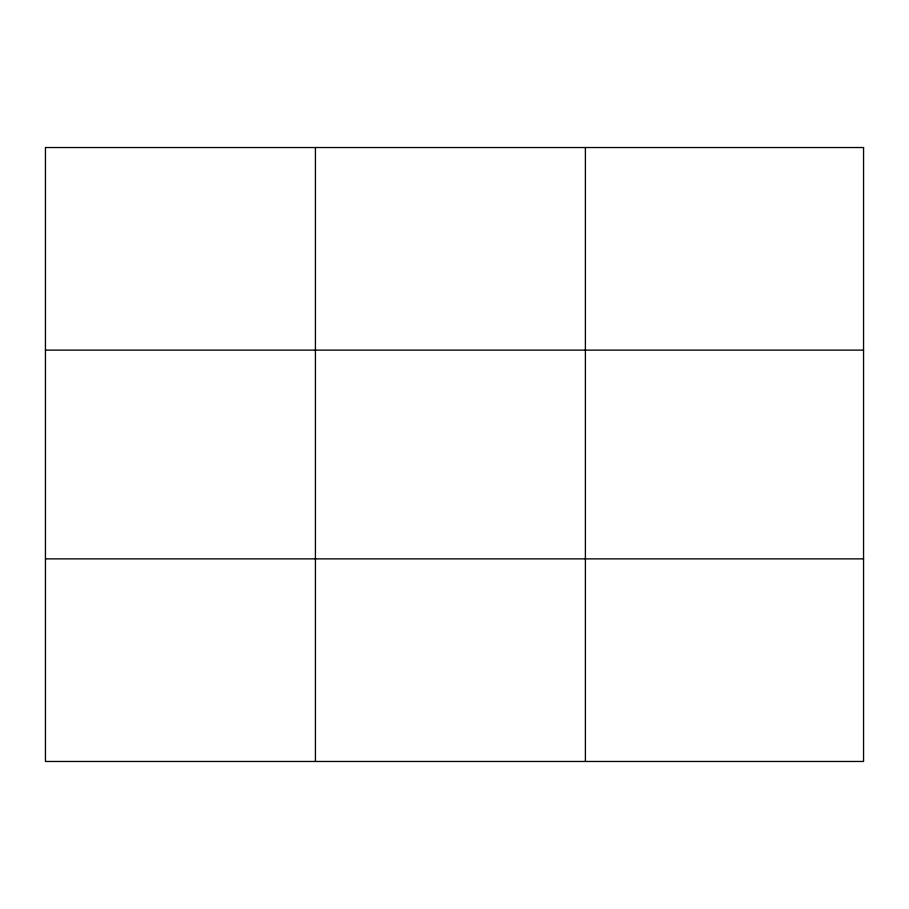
<?xml version="1.0" encoding="UTF-8"?>
<svg xmlns="http://www.w3.org/2000/svg" width="909" height="909" viewBox="0 0 909 909"><rect width="100%" height="100%" fill="white"/><g stroke="black" fill="none" stroke-linecap="round" stroke-linejoin="round"><path stroke-width="1.36" d="M315.423 147.531L315.423 761.469M585.396 147.531L585.396 761.469M45.45 350.124L863.55 350.124M45.45 558.876L863.55 558.876M863.55 147.531L863.55 761.469L45.45 761.469L45.45 147.531L863.55 147.531"/></g></svg>
